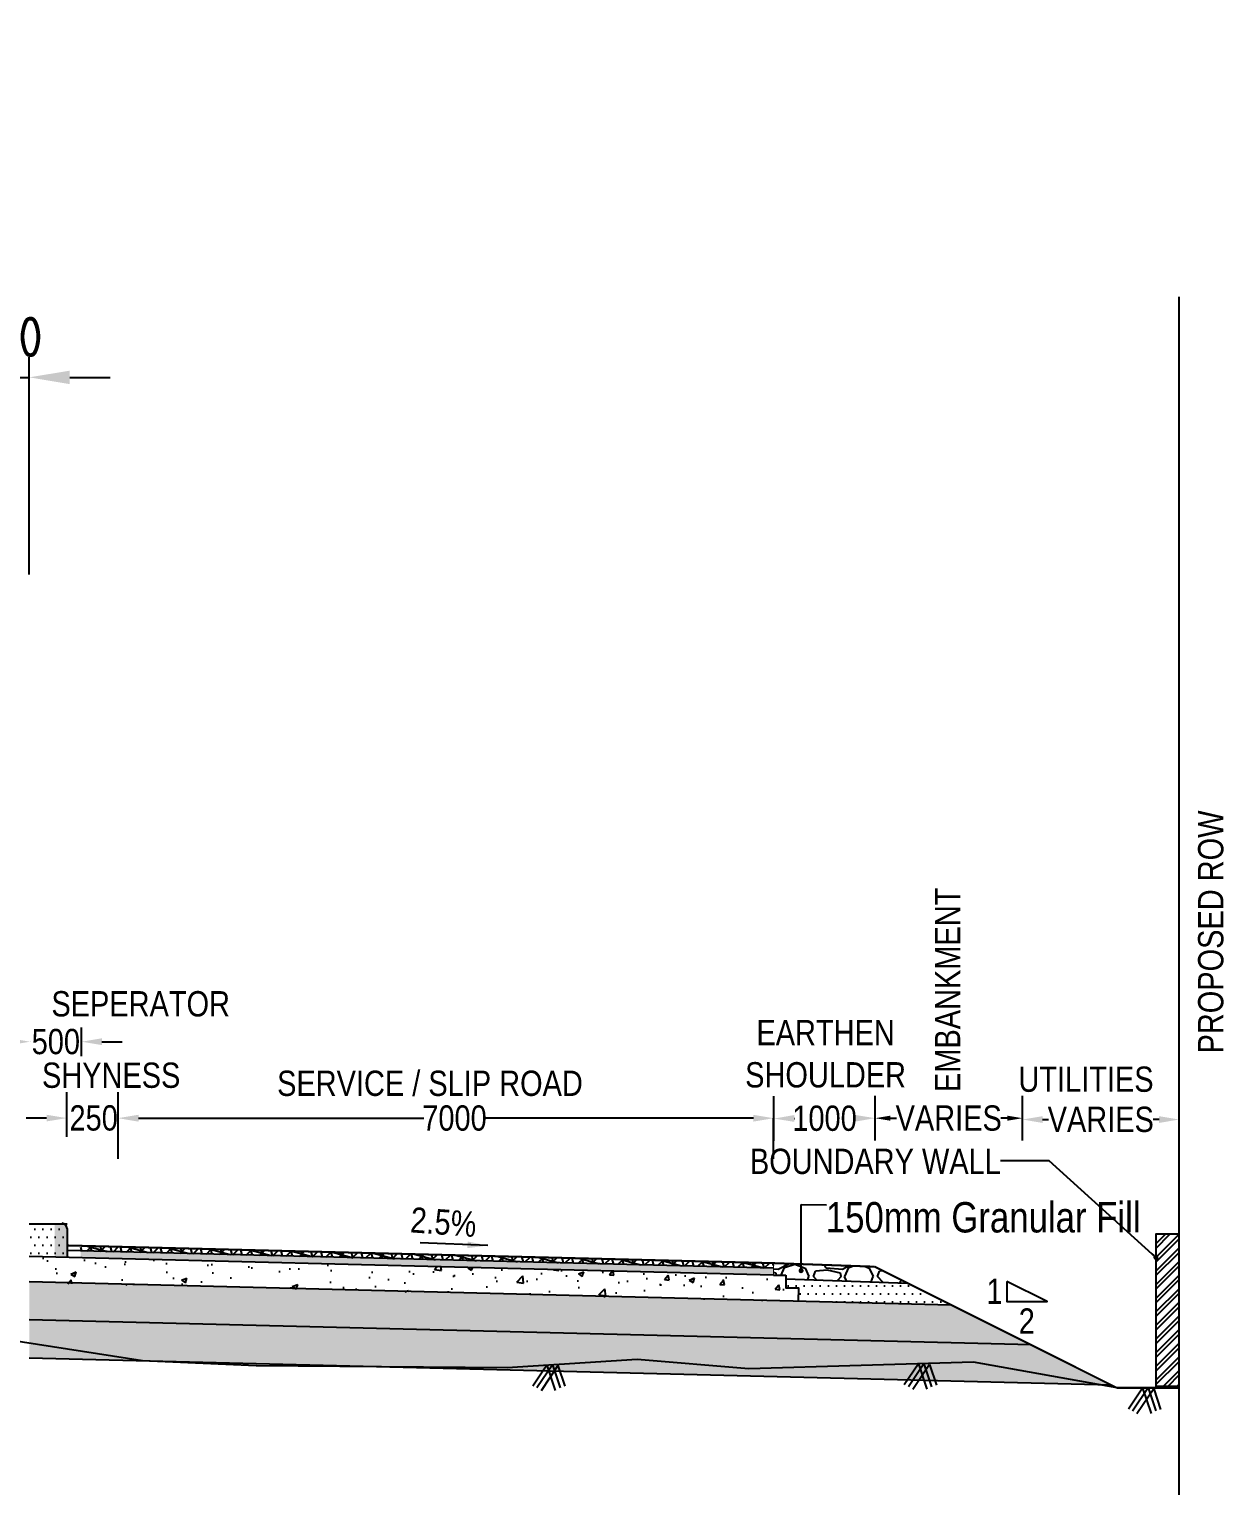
# Model space of a CAD drawing. Header units: millimetres. Extents: x 207528 to 778454, y -364692 to 101323.
# Drawn here: x 610483 to 622297, y -107793 to -93306 of the extents above; entities that cross this region are included whole.
import ezdxf

# ---------------------------------------------------------------- set-up
doc = ezdxf.new("R2010")
doc.units = ezdxf.units.MM
for name, color, linetype in [('Dim', 253, 'Continuous'), ('Dimension', 253, 'Continuous'), ('hatch', 253, 'Continuous'), ('Proposed ROW', 241, 'MNEW')]:
    doc.layers.add(name, color=color, linetype=linetype)
doc.styles.add('DIM', font='ARIALN.TTF', dxfattribs={"height": 250})
doc.styles.add('isocp 100', font='isocp.shx', dxfattribs={"height": 200})
doc.styles.add('isocp 200', font='isocp.shx', dxfattribs={"height": 400})
doc.styles.get("Standard").update_dxf_attribs({"font": 'arial.ttf'})
doc.linetypes.add('MNEW', pattern='A,26.152623,-1.048632,["PROW",Standard,S=1.75,R=0,X=0,Y=-0.975095],-7.693777,26.152623', length=61.047655)
doc.dimstyles.new('DIM', dxfattribs={"dimtxt": 250, "dimasz": 200, "dimexe": 0.18, "dimexo": 0.0625, "dimgap": 0.09, "dimtad": 0, "dimtih": 1, "dimtoh": 1, "dimdec": 0, "dimzin": 0, "dimdsep": 46, "dimtxsty": 'DIM', "dimcen": 0.09, "dimclrd": 256, "dimclrt": 7, "dimadec": 0, "dimazin": 0, "dimtfac": 1, "dimtdec": 0, "dimtofl": 0, "dimtmove": 0, "dimatfit": 3, "dimfxl": 1, "dimtolj": 1, "dimtzin": 0, "dimarcsym": 0})
doc.dimstyles.new('new', dxfattribs={"dimtxt": 150, "dimasz": 150, "dimexe": 100, "dimexo": 0.1, "dimgap": 0.09, "dimtad": 0, "dimtih": 1, "dimtoh": 1, "dimdec": 0, "dimzin": 0, "dimdsep": 46, "dimtxsty": 'DIM', "dimcen": 0.09, "dimclrd": 256, "dimclrt": 252, "dimadec": 0, "dimazin": 0, "dimtfac": 1, "dimtdec": 0, "dimtofl": 0, "dimtmove": 0, "dimatfit": 3, "dimfxl": 1, "dimtolj": 1, "dimtzin": 0, "dimlwd": -1, "dimarcsym": 0})
doc.dimstyles.new('NH30A_100', dxfattribs={"dimscale": 100, "dimtxt": 2, "dimasz": 2, "dimexe": 1, "dimexo": 1, "dimgap": 1, "dimtad": 1, "dimdec": 0, "dimdsep": 46, "dimtxsty": 'isocp 100', "dimcen": 0.5, "dimclrd": 47, "dimclre": 47, "dimclrt": 1, "dimadec": 0, "dimazin": 0, "dimtfac": 1, "dimtdec": 0, "dimtmove": 0, "dimatfit": 3, "dimfxl": 1, "dimtolj": 1, "dimtzin": 0, "dimarcsym": 0})
doc.dimstyles.new('NH30A_200', dxfattribs={"dimscale": 200, "dimtxt": 2, "dimasz": 2, "dimexe": 1, "dimexo": 1, "dimgap": 1, "dimtad": 1, "dimdec": 0, "dimdsep": 46, "dimtxsty": 'isocp 200', "dimcen": 0.5, "dimclrd": 47, "dimclre": 47, "dimclrt": 1, "dimadec": 0, "dimazin": 0, "dimtfac": 1, "dimtdec": 0, "dimtmove": 0, "dimatfit": 3, "dimfxl": 1, "dimtolj": 1, "dimtzin": 0, "dimarcsym": 0})

# ---------------------------------------------------------------- blocks, each defined once
blk = doc.blocks.new('*D550')
at = {"layer": 'Defpoints', "color": 0, "transparency": 16777216}
for p in [(610483, -96747), (610483, -98896), (609983, -99886)]:
    blk.add_point(p, dxfattribs=at)
at = {"layer": 'Dim', "color": 47, "lineweight": -2, "transparency": 16777216}
for p, q in [((609983, -99686), (609983, -96547)), ((610483, -98696), (610483, -96547)), ((609583, -96747), (609183, -96747)), ((609983, -96747), (610483, -96747)), ((610883, -96747), (611283, -96747))]:
    blk.add_line(p, q, dxfattribs=at)
at = {"layer": 'Dim', "color": 47, "transparency": 16777216}
for points in [[(609583, -96681), (609583, -96814), (609983, -96747)], [(610883, -96681), (610883, -96814), (610483, -96747)]]:
    blk.add_solid(points, dxfattribs=at)
at = {"layer": 'Dim', "color": 1, "transparency": 16777216, "insert": (610233, -96347), "char_height": 400, "attachment_point": 5, "style": 'isocp 200'}
blk.add_mtext('\\A1;550', dxfattribs=at)
blk = doc.blocks.new('*D644')
at = {"layer": 'Defpoints', "color": 0, "transparency": 16777216}
for p in [(610491, -103315), (610491, -103663), (611001, -103663)]:
    blk.add_point(p, dxfattribs=at)
at = {"layer": 'Dim', "lineweight": -2, "transparency": 16777216}
for p, q in [((610291, -103315), (610091, -103315)), ((611201, -103315), (611401, -103315))]:
    blk.add_line(p, q, dxfattribs=at)
at = {"layer": 'Dim', "color": 0, "lineweight": -2, "transparency": 16777216}
for p, q in [((610491, -103316), (610491, -103315)), ((611001, -103316), (611001, -103315))]:
    blk.add_line(p, q, dxfattribs=at)
at = {"layer": 'Dim', "transparency": 16777216}
for points in [[(610291, -103281), (610291, -103348), (610491, -103315)], [(611201, -103281), (611201, -103348), (611001, -103315)]]:
    blk.add_solid(points, dxfattribs=at)
at = {"layer": 'Dim', "color": 7, "transparency": 16777216, "insert": (610746, -103315), "char_height": 250, "attachment_point": 5, "style": 'DIM'}
blk.add_mtext('\\A1;500', dxfattribs=at)
blk = doc.blocks.new('*D645')
at = {"layer": 'Defpoints', "color": 0, "transparency": 16777216}
for p in [(617845, -104071), (611362, -104474), (617845, -104474)]:
    blk.add_point(p, dxfattribs=at)
at = {"layer": 'Dim', "color": 0, "lineweight": -2, "transparency": 16777216}
for p, q in [((611362, -104473), (611362, -104071)), ((617845, -104473), (617845, -104071))]:
    blk.add_line(p, q, dxfattribs=at)
at = {"layer": 'Dim', "lineweight": -2, "transparency": 16777216}
for p, q in [((611562, -104071), (614384, -104071)), ((617645, -104071), (614994, -104071))]:
    blk.add_line(p, q, dxfattribs=at)
at = {"layer": 'Dim', "transparency": 16777216}
for points in [[(611562, -104038), (611562, -104105), (611362, -104071)], [(617645, -104038), (617645, -104105), (617845, -104071)]]:
    blk.add_solid(points, dxfattribs=at)
at = {"layer": 'Dim', "color": 7, "transparency": 16777216, "insert": (614689, -104071), "char_height": 250, "attachment_point": 5, "style": 'DIM'}
blk.add_mtext('\\A1;7000', dxfattribs=at)
blk = doc.blocks.new('*D646')
at = {"layer": 'Defpoints', "color": 0, "transparency": 16777216}
for p in [(620306, -104071), (621857, -104027), (621857, -104084)]:
    blk.add_point(p, dxfattribs=at)
at = {"layer": 'Dimension', "color": 0, "lineweight": -2, "transparency": 16777216}
for p, q in [((620306, -104083), (620306, -104085)), ((621857, -104083), (621857, -104085))]:
    blk.add_line(p, q, dxfattribs=at)
at = {"layer": 'Dimension', "lineweight": -2, "transparency": 16777216}
for p, q in [((620506, -104084), (620564, -104084)), ((621657, -104084), (621598, -104084))]:
    blk.add_line(p, q, dxfattribs=at)
at = {"layer": 'Dimension', "transparency": 16777216}
for points in [[(620506, -104051), (620506, -104118), (620306, -104084)], [(621657, -104051), (621657, -104118), (621857, -104084)]]:
    blk.add_solid(points, dxfattribs=at)
at = {"layer": 'Dimension', "color": 7, "transparency": 16777216, "insert": (621081, -104084), "char_height": 250, "attachment_point": 5, "style": 'DIM'}
blk.add_mtext('\\A1;VARIES', dxfattribs=at)
blk = doc.blocks.new('*D647')
at = {"layer": 'Defpoints', "color": 0, "transparency": 16777216}
for p in [(610854, -104070), (610854, -104387), (611365, -104387)]:
    blk.add_point(p, dxfattribs=at)
at = {"layer": 'Dim', "lineweight": -2, "transparency": 16777216}
for p, q in [((610654, -104070), (610454, -104070)), ((611565, -104070), (611765, -104070))]:
    blk.add_line(p, q, dxfattribs=at)
at = {"layer": 'Dim', "color": 0, "lineweight": -2, "transparency": 16777216}
for p, q in [((610854, -104071), (610854, -104070)), ((611365, -104071), (611365, -104070))]:
    blk.add_line(p, q, dxfattribs=at)
at = {"layer": 'Dim', "transparency": 16777216}
for points in [[(610654, -104037), (610654, -104103), (610854, -104070)], [(611565, -104037), (611565, -104103), (611365, -104070)]]:
    blk.add_solid(points, dxfattribs=at)
at = {"layer": 'Dim', "color": 7, "transparency": 16777216, "insert": (611120, -104070), "char_height": 250, "attachment_point": 5, "style": 'DIM'}
blk.add_mtext('\\A1;250', dxfattribs=at)
blk = doc.blocks.new('*D648')
at = {"layer": 'Defpoints', "color": 0, "transparency": 16777216}
for p in [(617849, -104075), (618849, -104071), (618849, -104071)]:
    blk.add_point(p, dxfattribs=at)
at = {"layer": 'Dim', "color": 0, "lineweight": -2, "transparency": 16777216}
for p, q in [((617849, -104075), (617849, -104075)), ((618849, -104071), (618849, -104071))]:
    blk.add_line(p, q, dxfattribs=at)
at = {"layer": 'Dim', "lineweight": -2, "transparency": 16777216}
for p, q in [((618049, -104074), (618053, -104074)), ((618649, -104072), (618645, -104072))]:
    blk.add_line(p, q, dxfattribs=at)
at = {"layer": 'Dim', "transparency": 16777216}
for points in [[(618049, -104040), (618049, -104107), (617849, -104075)], [(618648, -104038), (618649, -104105), (618849, -104071)]]:
    blk.add_solid(points, dxfattribs=at)
at = {"layer": 'Dim', "color": 7, "transparency": 16777216, "insert": (618349, -104073), "char_height": 250, "attachment_point": 5, "style": 'DIM'}
blk.add_mtext('\\A1;1000', dxfattribs=at)
blk = doc.blocks.new('*D649')
at = {"layer": 'Defpoints', "color": 0, "transparency": 16777216}
for p in [(618849, -104071), (620306, -104071), (620306, -104071)]:
    blk.add_point(p, dxfattribs=at)
at = {"layer": 'Dimension', "color": 0, "lineweight": -2, "transparency": 16777216}
for p, q in [((618849, -104071), (618849, -104071)), ((620306, -104071), (620306, -104071))]:
    blk.add_line(p, q, dxfattribs=at)
at = {"layer": 'Dimension', "lineweight": -2, "transparency": 16777216}
for p, q in [((618999, -104071), (619060, -104071)), ((620156, -104071), (620094, -104071))]:
    blk.add_line(p, q, dxfattribs=at)
at = {"layer": 'Dimension', "transparency": 16777216}
for points in [[(618999, -104046), (618999, -104096), (618849, -104071)], [(620156, -104046), (620156, -104096), (620306, -104071)]]:
    blk.add_solid(points, dxfattribs=at)
at = {"layer": 'Dimension', "color": 7, "transparency": 16777216, "insert": (619577, -104071), "char_height": 250, "attachment_point": 5, "style": 'DIM'}
blk.add_mtext('\\A1;VARIES', dxfattribs=at)
blk = doc.blocks.new('*D776')
at = {"layer": 'Defpoints', "color": 0, "transparency": 16777216}
for p in [(530087, -93648), (530077, -95284), (530087, -95284)]:
    blk.add_point(p, dxfattribs=at)
at = {"layer": 'Dim', "color": 47, "lineweight": -2, "transparency": 16777216}
for p, q in [((530077, -95184), (530077, -93548)), ((530087, -95184), (530087, -93548)), ((529877, -93648), (529677, -93648)), ((530077, -93648), (530087, -93648)), ((530287, -93648), (532227, -93648))]:
    blk.add_line(p, q, dxfattribs=at)
at = {"layer": 'Dim', "color": 47, "transparency": 16777216}
for points in [[(529877, -93614), (529877, -93681), (530077, -93648)], [(530287, -93614), (530287, -93681), (530087, -93648)]]:
    blk.add_solid(points, dxfattribs=at)
at = {"layer": 'Dim', "color": 1, "transparency": 16777216, "insert": (531357, -93438), "char_height": 200, "width": 159266.94, "attachment_point": 5, "style": 'isocp 100'}
blk.add_mtext('\\A1;10 (EXP. GAP)', dxfattribs=at)

msp = doc.modelspace()

# ---------------------------------------------------------------- hatches: boundary and pattern name
h = msp.add_hatch(color=256)
h.dxf.hatch_style = 1
h.paths.add_polyline_path([(610856.5, -105160.4, 0.4142136), (610806.5, -105110.4), (610733.3, -105110.4), (610733.3, -105446.1), (610856.5, -105449.3)])
h = msp.add_hatch()
h.set_pattern_fill('GOST_GLASS', color=41, scale=5)
h.set_pattern_definition([(45, (485873.254, -119028.044), (42.426407, -4e-15), [25, -35]), (45, (485883.86, -119028.044), (42.426407, -4e-15), [10, -50]), (45, (485873.254, -119017.438), (42.426407, -4e-15), [10, -50])])
h.paths.add_polyline_path([(610992.3, -105382.6), (610992.3, -105452.6), (616571.3, -105592.1), (616817.8, -105572.5), (617215.9, -105538.2)])
h.paths.add_polyline_path([(617845.5, -105554), (617845.5, -105624), (616571.3, -105592.1), (616817.8, -105572.5), (617215.9, -105538.2)])
at = {"layer": 'Dim'}
h = msp.add_hatch(dxfattribs=at)
h.set_pattern_fill('ANSI32', scale=10)
h.set_pattern_definition([(45, (260309.85, -162064.33), (-67.35192, 67.35192), []), (45, (260354.755, -162064.33), (-67.35192, 67.35192), [])])
h.paths.add_polyline_path([(621856.5, -106718.9), (621856.5, -105218.9), (621626.5, -105218.9), (621626.5, -106718.9)])
h = msp.add_hatch(dxfattribs=at)
h.set_pattern_fill('AR-CONC', color=256, scale=3)
h.set_pattern_definition([(50, (485873.25, -119028.04), (546.554, -47.8173), [57.15, -628.65]), (355, (485873.25, -119028.04), (-105.7303, 573.1705), [45.72, -502.9218]), (100.45144, (485918.8, -119032.03), (440.8237, 525.3533), [48.57, -534.2707]), (46.1842, (485873.25, -118875.64), (813.237, -126.127), [85.725, -942.975]), (96.63556, (485941, -118886.15), (712.2124, 742.2784), [72.855, -801.407]), (351.18415, (485873.25, -118875.64), (712.2124, 742.2784), [68.58, -754.379]), (21, (485949.45, -118913.74), (454.8432, -306.7956), [57.15, -628.65]), (326, (485949.45, -118913.74), (185.406, 552.564), [45.72, -502.92]), (71.45144, (485987.36, -118939.3), (640.2493, 245.7683), [48.57, -534.2698]), (37.5, (485873.25, -119028.04), (9.2658, 253.66512), [0, -496.824, 0, -510.54, 0, -504.825]), (7.5, (485873.25, -119028.04), (200.459, 300.5417), [0, -291.084, 0, -485.394, 0, -192.405]), (327.5, (485703.33, -119028.04), (406.7718, -17.18623), [0, -190.5, 0, -594.36, 0, -788.67]), (317.5, (485627.13, -119028.04), (444.3875, 76.2795), [0, -247.65, 0, -394.716, 0, -560.07])])
h.paths.add_polyline_path([(617992.3, -105627.6), (616571.3, -105592.1), (615673.5, -105663.6), (614490.4, -105719.6), (612951.9, -105727.4), (611649.1, -105666.5), (610483, -105648.3), (610483, -105699.7), (617992.3, -105877.7)])
h.paths.add_polyline_path([(616571.3, -105592.1), (610992.3, -105452.6), (610483, -105439.9), (610483, -105648.3), (611649.1, -105666.5), (612951.9, -105727.4), (614490.4, -105719.6), (615673.5, -105663.6)])
at = {"layer": 'hatch'}
h = msp.add_hatch(dxfattribs=at)
h.set_pattern_fill('DOTS', color=25, scale=50)
h.set_pattern_definition([(0, (-730461.49, -10791.58), (39.6875, 79.375), [0, -79.375])])
h.paths.add_polyline_path([(610869, -105449.5), (610483.6, -105439.8), (610483.6, -105113.8), (610869, -105113.8)])
h = msp.add_hatch(dxfattribs=at)
h.set_pattern_fill('NET3', color=256, scale=30, angle=45)
h.set_pattern_definition([(45, (485873.25, -119028.04), (-67.35192, 67.35192), []), (105, (485873.25, -119028.04), (-92.004435, -24.652514), []), (165, (485873.25, -119028.04), (-24.652514, -92.004435), [])])
h.paths.add_polyline_path([(610992.3, -105332.6), (610992.3, -105382.6), (617215.9, -105538.2), (617666, -105499.5)])
h.paths.add_polyline_path([(617845.5, -105503.9), (617845.5, -105554), (617215.9, -105538.2), (617666, -105499.5)])
h = msp.add_hatch(dxfattribs=at)
h.set_pattern_fill('GRAVEL', color=11, scale=25)
h.set_pattern_definition([(228.012788, (270528.143, -172949.72), (-5080.0000004, -5714.9999996), [85.4304, -8457.6209]), (184.969741, (270470.993, -173013.22), (7619.999997, 635.0000362), [146.6012, -14513.5122]), (132.510447, (270324.943, -173025.92), (6350.0000027, -6984.9999976), [103.3704, -10233.6807]), (267.273689, (270077.293, -173184.67), (635.0000013, 12700), [133.5011, -13216.6094]), (292.833654, (270070.943, -173318.02), (-3175.0000003, 7620), [130.9084, -12959.9519]), (357.273689, (270121.743, -173438.67), (-12700, 635.0000013), [133.5011, -13216.6094]), (37.6942405, (270255.093, -173445.02), (-8254.9999996, -6350.0000005), [176.5484, -17478.2788]), (72.255328, (270394.793, -173337.07), (4445.0000012, 13969.9999996), [166.6799, -16501.3142]), (121.429566, (270445.593, -173178.32), (-5080.0000007, 8254.9999996), [133.9532, -13261.3864]), (175.236358, (270375.743, -173064.02), (6985, -635.000001), [152.9283, -7493.4842]), (222.397438, (270223.343, -173051.32), (-7619.9999998, -6985.0000003), [197.7695, -19579.1931]), (138.814075, (270705.94, -173191.02), (-4445, 3810), [67.5011, -6682.6415]), (171.469234, (270655.143, -173146.57), (8255.0000002, -1269.9999986), [128.4205, -12713.6597]), (225, (270528.14, -173127.5), (-9e-14, -635), [89.8023, -808.2233]), (203.19859, (270483.69, -173051.32), (3175, 1270), [48.3603, -4787.6556]), (291.80141, (270439.24, -173070.37), (-635, 1905), [68.3914, -3351.1882]), (30.963757, (270464.64, -173133.87), (1905, 1270), [111.0799, -3591.5745]), (161.56505, (270559.9, -173076.72), (1270, -635), [80.3218, -1927.7245]), (16.38954, (270070.943, -173070.37), (6350, 1905), [112.522, -11139.7067]), (70.346176, (270178.893, -173038.62), (-2540, -6985), [94.3997, -9345.5539]), (293.19859, (270559.89, -172949.72), (-1270, 3175), [96.72, -4739.2959]), (343.61046, (270597.993, -173038.62), (-6350, 1904.9999996), [112.522, -11139.7067]), (339.443955, (270070.94, -173464.07), (-3175, 1270), [108.5088, -5316.9336]), (294.77514, (270172.543, -173502.17), (-3175.000004, 6984.9999983), [90.918, -9000.8983]), (66.80141, (270566.24, -173584.72), (1270, 3175), [96.72, -4739.2959]), (17.354025, (270604.343, -173495.82), (-8255, -2540.0000005), [106.4457, -10538.094]), (69.443955, (270255.09, -173584.72), (-1270, -3175), [54.2544, -5371.188]), (101.309932, (270528.14, -173584.72), (-635, 2540), [32.3787, -3205.4987]), (165.963757, (270521.8, -173552.97), (1905, -635), [130.9084, -2487.2636]), (186.009006, (270394.793, -173521.22), (6350, 635.0000003), [121.3167, -12010.3412]), (303.69007, (270464.64, -173191.02), (-635, 1270), [91.581, -2197.9441]), (353.1572266, (270515.443, -173267.22), (10795, -1269.9999994), [159.8892, -15829.0023]), (60.945396, (270674.19, -173286.27), (-2540, -4445), [65.3771, -6472.3481]), (90, (270705.94, -173229.1), (-635, 635), [38.1, -596.9]), (120.256437, (270382.093, -173502.17), (2539.9999997, -4445), [88.2167, -8733.4852]), (48.012787, (270337.643, -173425.97), (5080.0000004, 5714.9999996), [170.8607, -8372.1905]), (0, (270451.94, -173299), (635, 635), [165.1, -469.9]), (325.304846, (270617.043, -173298.97), (6350.0000024, -4444.9999966), [100.4024, -9939.8292]), (254.054604, (270699.59, -173356.12), (-635, -2540), [92.4573, -4530.4125]), (207.645975, (270674.193, -173445.02), (-12065.0000004, -6349.9999992), [150.5363, -14903.1161]), (175.426079, (270540.843, -173514.87), (-8255, 635), [159.2574, -15766.4616])])
h.paths.add_polyline_path([(619167.3, -105700.3), (618844.5, -105538.9), (617845.5, -105503.9), (617845, -105503.9), (617845, -105624.1), (617965.6, -105624.1), (617965.6, -105658.2)])
h = msp.add_hatch(dxfattribs=at)
h.set_pattern_fill('GRAVEL', color=11, scale=25)
h.set_pattern_definition([(228.012788, (486330.454, -118393.044), (-5080, -5715), [85.4304, -8457.621]), (184.96974, (486273.304, -118456.544), (7619.999997, 635.000036), [146.6012, -14513.5122]), (132.510447, (486127.254, -118469.244), (6350.000003, -6984.999998), [103.3704, -10233.6807]), (267.27369, (485879.604, -118627.994), (635.000001, 12700), [133.501, -13216.6094]), (292.833654, (485873.254, -118761.344), (-3175, 7620), [130.9084, -12959.952]), (357.27369, (485924.054, -118881.994), (-12700, 635.000001), [133.501, -13216.6094]), (37.69424, (486057.404, -118888.344), (-8254.9999996, -6350.0000005), [176.5484, -17478.2788]), (72.255328, (486197.104, -118780.394), (4445.000001, 13969.9999996), [166.68, -16501.3142]), (121.429566, (486247.904, -118621.644), (-5080.000001, 8254.9999996), [133.9532, -13261.3864]), (175.23636, (486178.054, -118507.344), (6985, -635.000001), [152.9283, -7493.4842]), (222.397438, (486025.654, -118494.644), (-7619.9999998, -6985.0000003), [197.7695, -19579.193]), (138.814075, (486508.254, -118634.344), (-4445, 3810), [67.501, -6682.6415]), (171.469234, (486457.454, -118589.894), (8255, -1269.9999986), [128.4205, -12713.6597]), (225, (486330.45, -118570.84), (-9e-14, -635), [89.8023, -808.2233]), (203.19859, (486286.004, -118494.644), (3175, 1270), [48.3603, -4787.6556]), (291.80141, (486241.55, -118513.7), (-635, 1905), [68.3914, -3351.1882]), (30.96376, (486266.95, -118577.19), (1905, 1270), [111.08, -3591.5745]), (161.56505, (486362.2, -118520.04), (1270, -635), [80.3218, -1927.7245]), (16.38954, (485873.254, -118513.694), (6350, 1905), [112.522, -11139.7067]), (70.346176, (485981.204, -118481.944), (-2540, -6985), [94.3997, -9345.554]), (293.19859, (486362.204, -118393.044), (-1270, 3175), [96.72, -4739.296]), (343.61046, (486400.304, -118481.944), (-6350, 1905), [112.522, -11139.7067]), (339.443955, (485873.254, -118907.394), (-3175, 1270), [108.5088, -5316.9336]), (294.77514, (485974.854, -118945.494), (-3175.000004, 6984.999998), [90.918, -9000.8983]), (66.80141, (486368.554, -119028.044), (1270, 3175), [96.72, -4739.296]), (17.354025, (486406.654, -118939.144), (-8255, -2540.000001), [106.4457, -10538.094]), (69.443955, (486057.404, -119028.044), (-1270, -3175), [54.2544, -5371.188]), (101.30993, (486330.45, -119028.04), (-635, 2540), [32.3787, -3205.4987]), (165.96376, (486324.1, -118996.3), (1905, -635), [130.9084, -2487.2636]), (186.009006, (486197.104, -118964.544), (6350, 635), [121.3167, -12010.3412]), (303.69007, (486266.95, -118634.34), (-635, 1270), [91.581, -2197.944]), (353.157227, (486317.754, -118710.544), (10795, -1269.9999994), [159.8892, -15829.0023]), (60.945396, (486476.504, -118729.594), (-2540, -4445), [65.377, -6472.348]), (90, (486508.25, -118672.44), (-635, 635), [38.1, -596.9]), (120.256437, (486184.404, -118945.494), (2540, -4445), [88.2167, -8733.4852]), (48.012787, (486139.954, -118869.294), (5080, 5715), [170.8607, -8372.1905]), (0, (486254.25, -118742.3), (635, 635), [165.1, -469.9]), (325.304846, (486419.354, -118742.294), (6350.000002, -4444.999997), [100.4024, -9939.8292]), (254.054604, (486501.9, -118799.44), (-635, -2540), [92.4573, -4530.4125]), (207.645975, (486476.504, -118888.344), (-12065.0000004, -6349.999999), [150.5363, -14903.116]), (175.426079, (486343.154, -118958.194), (-8255, 635), [159.2574, -15766.4616])])
h.paths.add_polyline_path([(619602.8, -105918), (620393.2, -106313.1), (610483, -106065.3), (610483, -105690)])
h = msp.add_hatch(dxfattribs=at)
h.set_pattern_fill('DOTS', scale=50)
h.set_pattern_definition([(0, (531272.3, -182484.97), (39.6875, 79.375), [0, -79.375])])
h.paths.add_polyline_path([(619602.8, -105918), (619152.2, -105699.8), (617965.6, -105649.4), (617965.6, -105667.8), (617965.6, -105675.8), (617965.6, -105686.6), (617965.6, -105699.8), (617965.6, -105749.1), (618090.6, -105749.1), (618087.3, -105880.1)])
h = msp.add_hatch(dxfattribs=at)
h.set_pattern_fill('DOTS', color=25, scale=50)
h.set_pattern_definition([(0, (485873.254, -119028.044), (39.6875, 79.375), [0, -79.375])])
h.paths.add_polyline_path([(620393.2, -106313.1), (621182.6, -106707.7), (610483, -106440.2), (610483, -106065.3), (610619.2, -106068.7)])

# ---------------------------------------------------------------- linework, layer by layer
for p, q in [((610483.6, -105113.8), (610856.5, -105113.8)), ((610856.5, -105160.4), (610856.5, -105449.3))]:
    msp.add_line(p, q)
for points in [[(617845.5, -105624), (610483, -105439.9)], [(617845.5, -105554), (610856.5, -105379.2)], [(619602.8, -105918), (610483, -105690)], [(617845.6, -105624.1), (617965.6, -105624.1)], [(617965.6, -105624.1), (617965.6, -105749.1), (618090.6, -105749.1), (618087.3, -105880.1)], [(617965.6, -105658.2), (619167.3, -105700.3)], [(620393.2, -106313.1), (610483, -106065.3)], [(610483, -106440.2), (621182.6, -106707.7)]]:
    msp.add_lwpolyline(points)
for points, const_width in [([(617845.5, -105503.9), (610856.5, -105329.2)], 20), ([(617845.5, -105503.9), (618844.5, -105538.9)], 20), ([(617845, -105504.1), (617845, -105624.1)], 10), ([(618844.5, -105538.9), (621242.6, -106737.7)], 20), ([(621242.6, -106737.7), (621856.5, -106737.7)], 20)]:
    msp.add_lwpolyline(points, dxfattribs=dict(const_width=const_width))
msp.add_arc((610806.5, -105160.4), 50, 0, 90)
at = {"layer": 'Dim'}
for points in [[(611001.1, -103457.5), (611001.1, -103175.4)], [(610854.4, -104255.5), (610854.4, -103812.2)], [(611362.5, -104255.5), (611362.5, -103812.2)], [(617849, -104296.2), (617849, -103852.9)], [(618848.5, -104292.6), (618848.5, -103849.3)], [(620305.8, -104292.2), (620305.8, -103848.9)], [(615602.1, -106511.5), (615462.4, -106719.1)], [(615657, -106509.7), (615503.5, -106737.6)], [(615712.2, -106517.2), (615545, -106765.6)], [(615602.1, -106511.5), (615685.5, -106762.7)], [(615657, -106509.7), (615732.7, -106737.6)], [(615712.2, -106517.2), (615780.1, -106721.8)], [(619277.7, -106499.6), (619138, -106707.2)], [(619332.6, -106497.8), (619179.2, -106725.8)], [(619387.8, -106505.3), (619220.6, -106753.7)], [(619277.7, -106499.6), (619361.1, -106750.8)], [(619332.6, -106497.8), (619408.3, -106725.7)], [(619387.8, -106505.3), (619455.7, -106709.9)], [(621494.7, -106739.5), (621354.9, -106947.1)], [(621549.6, -106737.7), (621396.1, -106965.7)], [(621604.7, -106745.2), (621437.6, -106993.6)], [(621494.7, -106739.5), (621578.1, -106990.7)], [(621549.6, -106737.7), (621625.2, -106965.6)], [(621604.7, -106745.2), (621672.7, -106949.9)]]:
    msp.add_lwpolyline(points, dxfattribs=at)
at = {"layer": 'Dim', "color": 7}
msp.add_lwpolyline([(621856.5, -106718.9), (621856.5, -105218.9), (621626.5, -105218.9), (621626.5, -106718.9)], close=True, dxfattribs=at)
at = {"layer": 'Dim'}
msp.add_lwpolyline([(620150.7, -105684.5), (620150.7, -105884.5), (620550.7, -105884.5)], close=True, dxfattribs=at)
at = {"layer": 'Dimension', "linetype": 'Continuous', "ltscale": 10, "flags": 128}
msp.add_lwpolyline([(621856.5, -106737.7), (621242.6, -106737.7), (619823.6, -106483.4), (617598.8, -106548.5), (616495.8, -106456.4), (615209.4, -106538.1), (612727.1, -106517.6), (611602.5, -106468.2), (608675.5, -106013.5), (605258.4, -105730.4), (599357.2, -105556)], dxfattribs=at)
at = {"layer": 'Proposed ROW', "lineweight": -3, "ltscale": 3, "flags": 128}
msp.add_lwpolyline([(621856.5, -107793), (621856.5, -95950.3)], dxfattribs=at)

# ---------------------------------------------------------------- texts
at = {"layer": 'Dim', "color": 7, "char_height": 250, "attachment_point": 5, "style": 'DIM'}
for s, insert, rotation in [('PROPOSED ROW', (622170.2, -102230.2), 90), ('2.5%', (614580.4, -105099.8), 355.78636)]:
    msp.add_mtext_dynamic_manual_height_columns(s, width=5325.312, gutter_width=1250, heights=[0], dxfattribs=dict(at, insert=insert, rotation=rotation))
at = {"layer": 'Dim', "insert": (619565.8, -102802), "char_height": 250, "width": 5325.312, "attachment_point": 5, "rotation": 90, "style": 'DIM'}
msp.add_mtext('\\A1;EMBANKMENT', dxfattribs=at)
at = {"layer": 'Dim', "char_height": 250, "attachment_point": 5, "style": 'DIM'}
for s, insert in [('SEPERATOR', (611585.4, -102941.7)), ('EARTHEN \\PSHOULDER', (618359.3, -103435.5)), ('SHYNESS', (611293.4, -103647.7)), ('UTILITIES', (620935.1, -103687)), ('SERVICE / SLIP ROAD', (614446.3, -103727.6)), ('1', (620030.1, -105781.7)), ('2', (620349.3, -106076.4))]:
    msp.add_mtext_dynamic_manual_height_columns(s, width=5325.312, gutter_width=1250, heights=[0], dxfattribs=dict(at, insert=insert))
at = {"layer": 'Dim', "color": 7, "insert": (618851.7, -104499.3), "char_height": 250, "attachment_point": 5, "style": 'DIM'}
msp.add_mtext_dynamic_manual_height_columns('BOUNDARY WALL', width=5325.312, gutter_width=1250, heights=[0], dxfattribs=at)
at = {"layer": 'Dimension', "color": 7, "insert": (618361.7, -105052.7), "char_height": 300, "attachment_point": 4, "style": 'DIM'}
msp.add_mtext('\\A1;150mm Granular Fill', dxfattribs=at)

# ---------------------------------------------------------------- dimensions: what is measured, and where the dimension line sits
at = {"layer": 'Dim'}
dim = msp.add_linear_dim(base=(530087.4, -93647.6), p1=(530077.4, -95283.5), p2=(530087.4, -95283.5), text='<> (EXP. GAP)', dimstyle='NH30A_100', dxfattribs=at)
dim.commit()
dim.dimension.update_dxf_attribs({"geometry": '*D776', "text_midpoint": (531357.4, -93437.6)})
for base, p1, p2, angle, text, dimstyle, picture, middle, dimtype in [((610483, -96747.4), (609983, -99886.4), (610483, -98896.3), 180, '550', 'NH30A_200', '*D550', (610233, -96747.4), 160), ((617845.5, -104071.4), (611362.5, -104473.5), (617845.5, -104473.5), 0, '7000', 'DIM', '*D645', (614688.8, -104071.4), 161)]:
    dim = msp.add_linear_dim(base=base, p1=p1, p2=p2, angle=angle, text=text, dimstyle=dimstyle, dxfattribs=at)
    dim.commit()
    dim.dimension.update_dxf_attribs({"geometry": picture, "text_midpoint": middle, "dimtype": dimtype})
for base, p1, p2, text, picture, middle in [((610490.9, -103314.8), (611001.1, -103662.6), (610490.9, -103662.6), '500', '*D644', (610746, -103314.8)), ((610854.4, -104070), (611364.7, -104387.2), (610854.4, -104387.2), '250', '*D647', (611119.7, -104070))]:
    dim = msp.add_linear_dim(base=base, p1=p1, p2=p2, angle=180, text=text, dimstyle='DIM', override={"dimfxl": 1.25, "dimfxlon": 1}, dxfattribs=at)
    dim.commit()
    dim.dimension.update_dxf_attribs({"geometry": picture, "text_midpoint": middle, "dimtype": 161})
dim = msp.add_aligned_dim(p1=(617849, -104074.6), p2=(618848.5, -104070.8), distance=0, dimstyle='DIM', dxfattribs=at)
dim.commit()
dim.dimension.update_dxf_attribs({"geometry": '*D648', "text_midpoint": (618348.7, -104072.7)})
at = {"layer": 'Dimension'}
dim = msp.add_aligned_dim(p1=(618848.5, -104071.2), p2=(620305.8, -104070.9), distance=0, text='VARIES', dimstyle='DIM', override={"dimtxt": 200, "dimasz": 150, "dimfxl": 1.25, "dimfxlon": 1}, dxfattribs=at)
dim.commit()
dim.dimension.update_dxf_attribs({"geometry": '*D649', "text_midpoint": (619577.2, -104071)})
dim = msp.add_linear_dim(base=(621856.5, -104084.3), p1=(620305.8, -104070.7), p2=(621856.5, -104027), angle=180, text='VARIES', dimstyle='DIM', override={"dimfxl": 1.25, "dimfxlon": 1}, dxfattribs=at)
dim.commit()
dim.dimension.update_dxf_attribs({"geometry": '*D646', "text_midpoint": (621081.2, -104084.3)})

# ---------------------------------------------------------------- leaders
at = {"layer": 'Dim'}
msp.add_leader([(615017.6, -105330.3), (614348.1, -105304.2)], dimstyle='DIM', dxfattribs=at)
at = {"layer": 'Dimension'}
for points in [[(621626.5, -105446.7), (620571.3, -104493.1), (620089.7, -104493.1)], [(618117, -105578.2), (618117, -104925.4), (618367.1, -104928.1)]]:
    msp.add_leader(points, dimstyle='new', override={"dimasz": 50, "dimclrd": 256, "dimldrblk": 'Dot'}, dxfattribs=at)

doc.saveas('drawing.dxf')
